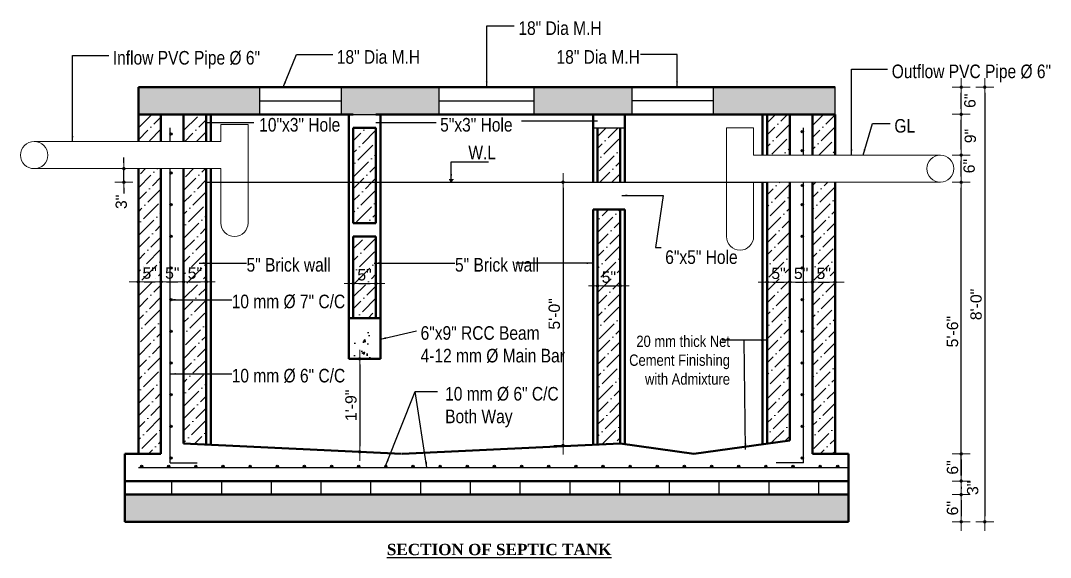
# Model space of a CAD drawing. Header units: inches. Extents: x -4010 to 92088, y -38563 to -1318.
# Drawn here: x 53048.3 to 53276, y -26136.2 to -26017.7 of the extents above; entities that cross this region are included whole.
import ezdxf

# ---------------------------------------------------------------- set-up
doc = ezdxf.new("R2010")
doc.units = ezdxf.units.IN
doc.header["$MEASUREMENT"] = 0
doc.header["$PDMODE"] = 99
for name, color, linetype, lineweight in [('1-DIM', 33, 'Continuous', 5), ('1-FOUNDATION DIM', 31, 'Continuous', 5), ('Column', 2, 'Continuous', 50), ('concrete out line', 3, 'Continuous', 30), ('Hatch-06', 8, 'Continuous', 5), ('Pipe', 172, 'Continuous', 0)]:
    doc.layers.add(name, color=color, linetype=linetype, lineweight=lineweight)
for name, color, linetype in [('dia', 4, 'Continuous'), ('Hatch', 3, 'Continuous'), ('Rod', 1, 'Continuous'), ('TEX', 7, 'Continuous')]:
    doc.layers.add(name, color=color, linetype=linetype)
doc.styles.add('ARIAL', font='arial.ttf')
doc.styles.get("Standard").update_dxf_attribs({"font": 'ARIALN.TTF'})
doc.dimstyles.new('3-8', dxfattribs={"dimscale": 1.25, "dimtxt": 6, "dimasz": 2, "dimexe": 0.18, "dimexo": 6, "dimgap": 0, "dimtad": 0, "dimdec": 0, "dimzin": 3, "dimdsep": 46, "dimlunit": 3, "dimtxsty": 'ARIAL', "dimblk": 'DD', "dimcen": 1, "dimse1": 1, "dimse2": 1, "dimclrd": 256, "dimclrt": 256, "dimadec": 0, "dimazin": 0, "dimtfac": 0.5, "dimtdec": 0, "dimtmove": 2, "dimatfit": 0, "dimfxl": 0.18, "dimtvp": 0.75, "dimfrac": 1, "dimtolj": 1, "dimtzin": 0, "dimarcsym": 0})
pattern_1 = [(45, (55473.2512, -25424.37), (0.9943689, 3.6460193), [4.6875, -0.9375, 0, -0.9375])]

# ---------------------------------------------------------------- blocks, each defined once
blk = doc.blocks.new('DD')
for p, q in [((-1.6, 0), (1.6, 0)), ((0, 1.6), (0, -1.6))]:
    blk.add_line(p, q)
at = {"const_width": 0.3}
blk.add_lwpolyline([(-0.15, 0, 1), (0.15, 0, 1)], format="xyb", close=True, dxfattribs=at)
blk = doc.blocks.new('*D935')
at = {"layer": '1-DIM', "lineweight": -2}
blk.add_line((53256.25, -26118.11), (53256.25, -26054.61), dxfattribs=at)
at = {"layer": 'Defpoints', "color": 0}
for p in [(53250.74, -26053.36), (53256.25, -26053.36), (53227.09, -26119.36)]:
    blk.add_point(p, dxfattribs=at)
at = {"layer": '1-DIM', "lineweight": -2, "xscale": 1.25, "yscale": 1.25, "zscale": 1.25}
for p, rotation in [((53256.25, -26053.36), 90), ((53256.25, -26119.36), 270)]:
    blk.add_blockref('DD', p, dxfattribs=dict(at, rotation=rotation))
at = {"layer": '1-DIM', "insert": (53254.34, -26086.36), "char_height": 2.5, "attachment_point": 5, "rotation": 90, "style": 'ARIAL'}
blk.add_mtext('\\A1;5\'-6"', dxfattribs=at)
blk = doc.blocks.new('*D936')
at = {"layer": '1-DIM', "lineweight": -2}
blk.add_line((53256.25, -26046.11), (53256.25, -26039.61), dxfattribs=at)
at = {"layer": 'Defpoints', "color": 0}
for p in [(53244.66, -26038.36), (53256.25, -26038.36), (53250.74, -26047.36)]:
    blk.add_point(p, dxfattribs=at)
at = {"layer": '1-DIM', "lineweight": -2, "xscale": 1.25, "yscale": 1.25, "zscale": 1.25}
for p, rotation in [((53256.25, -26038.36), 90), ((53256.25, -26047.36), 270)]:
    blk.add_blockref('DD', p, dxfattribs=dict(at, rotation=rotation))
at = {"layer": '1-DIM', "insert": (53258.28, -26043.15), "char_height": 2.5, "attachment_point": 5, "rotation": 90, "style": 'ARIAL'}
blk.add_mtext('\\A1;9"', dxfattribs=at)
blk = doc.blocks.new('*D937')
at = {"layer": '1-DIM', "lineweight": -2}
blk.add_line((53256.26, -26037.11), (53256.26, -26033.61), dxfattribs=at)
at = {"layer": 'Defpoints', "color": 0}
for p in [(53244.84, -26032.36), (53256.26, -26032.36), (53244.66, -26038.36)]:
    blk.add_point(p, dxfattribs=at)
at = {"layer": '1-DIM', "lineweight": -2, "xscale": 1.25, "yscale": 1.25, "zscale": 1.25}
for p, rotation in [((53256.26, -26032.36), 90), ((53256.26, -26038.36), 270)]:
    blk.add_blockref('DD', p, dxfattribs=dict(at, rotation=rotation))
at = {"layer": '1-DIM', "insert": (53258.19, -26035.36), "char_height": 2.5, "attachment_point": 5, "rotation": 90, "style": 'ARIAL'}
blk.add_mtext('\\A1;6"', dxfattribs=at)
blk = doc.blocks.new('*D938')
at = {"layer": '1-DIM', "lineweight": -2}
blk.add_line((53261.47, -26033.61), (53261.47, -26127.11), dxfattribs=at)
at = {"layer": 'Defpoints', "color": 0}
for p in [(53245.15, -26032.36), (53227.09, -26128.36), (53261.47, -26128.36)]:
    blk.add_point(p, dxfattribs=at)
at = {"layer": '1-DIM', "lineweight": -2, "xscale": 1.25, "yscale": 1.25, "zscale": 1.25}
for p, rotation in [((53261.47, -26032.36), 90), ((53261.47, -26128.36), 270)]:
    blk.add_blockref('DD', p, dxfattribs=dict(at, rotation=rotation))
at = {"layer": '1-DIM', "insert": (53259.55, -26080.36), "char_height": 2.5, "attachment_point": 5, "rotation": 90, "style": 'ARIAL'}
blk.add_mtext('\\A1;8\'-0"', dxfattribs=at)
blk = doc.blocks.new('*D939')
at = {"layer": '1-DIM', "lineweight": -2}
blk.add_line((53168.24, -26054.61), (53168.24, -26110.27), dxfattribs=at)
at = {"layer": 'Defpoints', "color": 0}
for p in [(53165.14, -26053.36), (53168.24, -26111.52), (53171.51, -26111.52)]:
    blk.add_point(p, dxfattribs=at)
at = {"layer": '1-DIM', "lineweight": -2, "xscale": 1.25, "yscale": 1.25, "zscale": 1.25}
for p, rotation in [((53168.24, -26053.36), 90), ((53168.24, -26111.52), 270)]:
    blk.add_blockref('DD', p, dxfattribs=dict(at, rotation=rotation))
at = {"layer": '1-DIM', "insert": (53166.32, -26082.44), "char_height": 2.5, "attachment_point": 5, "rotation": 90, "style": 'ARIAL'}
blk.add_mtext('\\A1;5\'-0"', dxfattribs=at)
blk = doc.blocks.new('*D940')
at = {"layer": '1-DIM', "lineweight": -2}
blk.add_line((53256.25, -26052.11), (53256.25, -26048.61), dxfattribs=at)
at = {"layer": 'Defpoints', "color": 0}
for p in [(53256.25, -26047.36), (53256.25, -26047.36), (53256.25, -26053.36)]:
    blk.add_point(p, dxfattribs=at)
at = {"layer": '1-DIM', "lineweight": -2, "xscale": 1.25, "yscale": 1.25, "zscale": 1.25}
for p, rotation in [((53256.25, -26047.36), 90), ((53256.25, -26053.36), 270)]:
    blk.add_blockref('DD', p, dxfattribs=dict(at, rotation=rotation))
at = {"layer": '1-DIM', "insert": (53258.02, -26049.8), "char_height": 2.5, "attachment_point": 5, "rotation": 90, "style": 'ARIAL'}
blk.add_mtext('\\A1;6"', dxfattribs=at)
blk = doc.blocks.new('*D957')
at = {"layer": '1-DIM', "lineweight": -2}
for p, q in [((53071.18, -26049.11), (53071.18, -26047.86)), ((53071.18, -26053.36), (53071.18, -26050.36)), ((53071.18, -26054.61), (53071.18, -26055.86))]:
    blk.add_line(p, q, dxfattribs=at)
at = {"layer": 'Defpoints', "color": 0}
for p in [(53071.18, -26050.36), (53074.12, -26050.36), (53074.37, -26053.36)]:
    blk.add_point(p, dxfattribs=at)
at = {"layer": '1-DIM', "lineweight": -2, "xscale": 1.25, "yscale": 1.25, "zscale": 1.25}
for p, rotation in [((53071.18, -26050.36), 270), ((53071.18, -26053.36), 90)]:
    blk.add_blockref('DD', p, dxfattribs=dict(at, rotation=rotation))
at = {"layer": '1-DIM', "insert": (53070.6, -26057.7), "char_height": 2.5, "attachment_point": 5, "rotation": 90, "style": 'ARIAL'}
blk.add_mtext('\\A1;3"', dxfattribs=at)
blk = doc.blocks.new('*D941')
at = {"layer": '1-DIM', "lineweight": -2}
blk.add_line((53256.25, -26114.61), (53256.25, -26118.11), dxfattribs=at)
at = {"layer": 'Defpoints', "color": 0}
for p in [(53227.09, -26113.36), (53227.09, -26119.36), (53256.25, -26119.36)]:
    blk.add_point(p, dxfattribs=at)
at = {"layer": '1-DIM', "lineweight": -2, "xscale": 1.25, "yscale": 1.25, "zscale": 1.25}
for p, rotation in [((53256.25, -26113.36), 90), ((53256.25, -26119.36), 270)]:
    blk.add_blockref('DD', p, dxfattribs=dict(at, rotation=rotation))
at = {"layer": '1-DIM', "insert": (53254.34, -26116.36), "char_height": 2.5, "attachment_point": 5, "rotation": 90, "style": 'ARIAL'}
blk.add_mtext('\\A1;6"', dxfattribs=at)
blk = doc.blocks.new('*D942')
at = {"layer": '1-DIM', "lineweight": -2}
blk.add_line((53256.25, -26120.61), (53256.25, -26121.11), dxfattribs=at)
at = {"layer": 'Defpoints', "color": 0}
for p in [(53227.09, -26119.36), (53227.09, -26122.36), (53256.25, -26122.36)]:
    blk.add_point(p, dxfattribs=at)
at = {"layer": '1-DIM', "lineweight": -2, "xscale": 1.25, "yscale": 1.25, "zscale": 1.25}
for p, rotation in [((53256.25, -26119.36), 90), ((53256.25, -26122.36), 270)]:
    blk.add_blockref('DD', p, dxfattribs=dict(at, rotation=rotation))
at = {"layer": '1-DIM', "insert": (53258.8, -26120.86), "char_height": 2.5, "attachment_point": 5, "rotation": 90, "style": 'ARIAL'}
blk.add_mtext('\\A1;3"', dxfattribs=at)
blk = doc.blocks.new('*D943')
at = {"layer": '1-DIM', "lineweight": -2}
blk.add_line((53256.25, -26123.61), (53256.25, -26127.11), dxfattribs=at)
at = {"layer": 'Defpoints', "color": 0}
for p in [(53227.09, -26122.36), (53227.09, -26128.36), (53256.25, -26128.36)]:
    blk.add_point(p, dxfattribs=at)
at = {"layer": '1-DIM', "lineweight": -2, "xscale": 1.25, "yscale": 1.25, "zscale": 1.25}
for p, rotation in [((53256.25, -26122.36), 90), ((53256.25, -26128.36), 270)]:
    blk.add_blockref('DD', p, dxfattribs=dict(at, rotation=rotation))
at = {"layer": '1-DIM', "insert": (53254.34, -26125.36), "char_height": 2.5, "attachment_point": 5, "rotation": 90, "style": 'ARIAL'}
blk.add_mtext('\\A1;6"', dxfattribs=at)
blk = doc.blocks.new('*D958')
at = {"layer": '1-DIM', "lineweight": -2}
blk.add_line((53075.62, -26075.35), (53078.12, -26075.35), dxfattribs=at)
at = {"layer": 'Defpoints', "color": 0}
for p in [(53074.37, -26075.85), (53079.37, -26075.35), (53079.37, -26075.63)]:
    blk.add_point(p, dxfattribs=at)
at = {"layer": '1-DIM', "lineweight": -2, "xscale": 1.25, "yscale": 1.25, "zscale": 1.25, "rotation": 180}
blk.add_blockref('DD', (53074.37, -26075.35), dxfattribs=at)
at = {"layer": '1-DIM', "lineweight": -2, "xscale": 1.25, "yscale": 1.25, "zscale": 1.25}
blk.add_blockref('DD', (53079.37, -26075.35), dxfattribs=at)
at = {"layer": '1-DIM', "insert": (53076.87, -26073.44), "char_height": 2.5, "attachment_point": 5, "style": 'ARIAL'}
blk.add_mtext('\\A1;5"', dxfattribs=at)
blk = doc.blocks.new('*D959')
at = {"layer": '1-DIM', "lineweight": -2}
blk.add_line((53080.62, -26075.35), (53083.12, -26075.35), dxfattribs=at)
at = {"layer": 'Defpoints', "color": 0}
for p in [(53079.37, -26075.63), (53084.37, -26075.35), (53084.37, -26075.35)]:
    blk.add_point(p, dxfattribs=at)
at = {"layer": '1-DIM', "lineweight": -2, "xscale": 1.25, "yscale": 1.25, "zscale": 1.25, "rotation": 180}
blk.add_blockref('DD', (53079.37, -26075.35), dxfattribs=at)
at = {"layer": '1-DIM', "lineweight": -2, "xscale": 1.25, "yscale": 1.25, "zscale": 1.25}
blk.add_blockref('DD', (53084.37, -26075.35), dxfattribs=at)
at = {"layer": '1-DIM', "insert": (53081.87, -26073.44), "char_height": 2.5, "attachment_point": 5, "style": 'ARIAL'}
blk.add_mtext('\\A1;5"', dxfattribs=at)
blk = doc.blocks.new('*D944')
at = {"layer": '1-DIM', "lineweight": -2}
blk.add_line((53085.62, -26075.35), (53088.12, -26075.35), dxfattribs=at)
at = {"layer": 'Defpoints', "color": 0}
for p in [(53084.37, -26075.35), (53089.37, -26075.35), (53089.37, -26075.35)]:
    blk.add_point(p, dxfattribs=at)
at = {"layer": '1-DIM', "lineweight": -2, "xscale": 1.25, "yscale": 1.25, "zscale": 1.25, "rotation": 180}
blk.add_blockref('DD', (53084.37, -26075.35), dxfattribs=at)
at = {"layer": '1-DIM', "lineweight": -2, "xscale": 1.25, "yscale": 1.25, "zscale": 1.25}
blk.add_blockref('DD', (53089.37, -26075.35), dxfattribs=at)
at = {"layer": '1-DIM', "insert": (53086.87, -26073.44), "char_height": 2.5, "attachment_point": 5, "style": 'ARIAL'}
blk.add_mtext('\\A1;5"', dxfattribs=at)
blk = doc.blocks.new('*D945')
at = {"layer": '1-DIM', "lineweight": -2}
blk.add_line((53214.62, -26075.41), (53217.12, -26075.41), dxfattribs=at)
at = {"layer": 'Defpoints', "color": 0}
for p in [(53213.37, -26075.91), (53218.37, -26075.41), (53218.37, -26075.69)]:
    blk.add_point(p, dxfattribs=at)
at = {"layer": '1-DIM', "lineweight": -2, "xscale": 1.25, "yscale": 1.25, "zscale": 1.25, "rotation": 180}
blk.add_blockref('DD', (53213.37, -26075.41), dxfattribs=at)
at = {"layer": '1-DIM', "lineweight": -2, "xscale": 1.25, "yscale": 1.25, "zscale": 1.25}
blk.add_blockref('DD', (53218.37, -26075.41), dxfattribs=at)
at = {"layer": '1-DIM', "insert": (53215.87, -26073.5), "char_height": 2.5, "attachment_point": 5, "style": 'ARIAL'}
blk.add_mtext('\\A1;5"', dxfattribs=at)
blk = doc.blocks.new('*D946')
at = {"layer": '1-DIM', "lineweight": -2}
blk.add_line((53219.62, -26075.41), (53222.12, -26075.41), dxfattribs=at)
at = {"layer": 'Defpoints', "color": 0}
for p in [(53218.37, -26075.69), (53223.37, -26075.41), (53223.37, -26075.41)]:
    blk.add_point(p, dxfattribs=at)
at = {"layer": '1-DIM', "lineweight": -2, "xscale": 1.25, "yscale": 1.25, "zscale": 1.25, "rotation": 180}
blk.add_blockref('DD', (53218.37, -26075.41), dxfattribs=at)
at = {"layer": '1-DIM', "lineweight": -2, "xscale": 1.25, "yscale": 1.25, "zscale": 1.25}
blk.add_blockref('DD', (53223.37, -26075.41), dxfattribs=at)
at = {"layer": '1-DIM', "insert": (53220.87, -26073.5), "char_height": 2.5, "attachment_point": 5, "style": 'ARIAL'}
blk.add_mtext('\\A1;5"', dxfattribs=at)
blk = doc.blocks.new('*D947')
at = {"layer": '1-DIM', "lineweight": -2}
blk.add_line((53224.62, -26075.41), (53227.12, -26075.41), dxfattribs=at)
at = {"layer": 'Defpoints', "color": 0}
for p in [(53223.37, -26075.41), (53228.37, -26075.41), (53228.37, -26075.41)]:
    blk.add_point(p, dxfattribs=at)
at = {"layer": '1-DIM', "lineweight": -2, "xscale": 1.25, "yscale": 1.25, "zscale": 1.25, "rotation": 180}
blk.add_blockref('DD', (53223.37, -26075.41), dxfattribs=at)
at = {"layer": '1-DIM', "lineweight": -2, "xscale": 1.25, "yscale": 1.25, "zscale": 1.25}
blk.add_blockref('DD', (53228.37, -26075.41), dxfattribs=at)
at = {"layer": '1-DIM', "insert": (53225.87, -26073.5), "char_height": 2.5, "attachment_point": 5, "style": 'ARIAL'}
blk.add_mtext('\\A1;5"', dxfattribs=at)
blk = doc.blocks.new('*D960')
at = {"layer": '1-DIM', "lineweight": -2}
blk.add_line((53177.12, -26076.25), (53179.62, -26076.25), dxfattribs=at)
at = {"layer": 'Defpoints', "color": 0}
for p in [(53175.87, -26076.43), (53180.87, -26076.25), (53180.87, -26076.37)]:
    blk.add_point(p, dxfattribs=at)
at = {"layer": '1-DIM', "lineweight": -2, "xscale": 1.25, "yscale": 1.25, "zscale": 1.25, "rotation": 180}
blk.add_blockref('DD', (53175.87, -26076.25), dxfattribs=at)
at = {"layer": '1-DIM', "lineweight": -2, "xscale": 1.25, "yscale": 1.25, "zscale": 1.25}
blk.add_blockref('DD', (53180.87, -26076.25), dxfattribs=at)
at = {"layer": '1-DIM', "insert": (53178.37, -26074.34), "char_height": 2.5, "attachment_point": 5, "style": 'ARIAL'}
blk.add_mtext('\\A1;5"', dxfattribs=at)
blk = doc.blocks.new('*D948')
at = {"layer": '1-DIM', "lineweight": -2}
blk.add_line((53123.12, -26075.73), (53125.62, -26075.73), dxfattribs=at)
at = {"layer": 'Defpoints', "color": 0}
for p in [(53121.87, -26075.91), (53126.87, -26075.73), (53126.87, -26075.85)]:
    blk.add_point(p, dxfattribs=at)
at = {"layer": '1-DIM', "lineweight": -2, "xscale": 1.25, "yscale": 1.25, "zscale": 1.25, "rotation": 180}
blk.add_blockref('DD', (53121.87, -26075.73), dxfattribs=at)
at = {"layer": '1-DIM', "lineweight": -2, "xscale": 1.25, "yscale": 1.25, "zscale": 1.25}
blk.add_blockref('DD', (53126.87, -26075.73), dxfattribs=at)
at = {"layer": '1-DIM', "insert": (53124.37, -26073.82), "char_height": 2.5, "attachment_point": 5, "style": 'ARIAL'}
blk.add_mtext('\\A1;5"', dxfattribs=at)
blk = doc.blocks.new('*D961')
at = {"layer": '1-DIM', "lineweight": -2}
blk.add_line((53123.3, -26093.61), (53123.3, -26111.67), dxfattribs=at)
at = {"layer": 'Defpoints', "color": 0}
for p in [(53124.37, -26092.36), (53123.28, -26112.92), (53123.3, -26112.92)]:
    blk.add_point(p, dxfattribs=at)
at = {"layer": '1-DIM', "lineweight": -2, "xscale": 1.25, "yscale": 1.25, "zscale": 1.25}
for p, rotation in [((53123.3, -26092.36), 90), ((53123.3, -26112.92), 270)]:
    blk.add_blockref('DD', p, dxfattribs=dict(at, rotation=rotation))
at = {"layer": '1-DIM', "insert": (53121.38, -26102.64), "char_height": 2.5, "attachment_point": 5, "rotation": 90, "style": 'ARIAL'}
blk.add_mtext('\\A1;1\'-9"', dxfattribs=at)

msp = doc.modelspace()

# ---------------------------------------------------------------- hatches: boundary and pattern name
at = {"layer": 'Hatch'}
h = msp.add_hatch(dxfattribs=at)
h.set_pattern_fill('AR-CONC', color=256, scale=0.75, style=0)
h.set_pattern_definition([(50, (52586.7836, -26780.841), (5.379451, -0.470641), [0.5625, -6.1875]), (355, (52586.7836, -26780.841), (-1.040635, 5.64144), [0.45, -4.95]), (100.4514, (52587.232, -26780.88), (4.33882, 5.170797), [0.47805, -5.258566]), (46.1842, (52586.7836, -26779.341), (8.00431, -1.241393), [0.84375, -9.28125]), (96.6356, (52587.451, -26779.4444), (7.00997, 7.305884), [0.71708, -7.88785]), (351.1842, (52586.784, -26779.341), (7.009965, 7.30589), [0.675, -7.425]), (21, (52587.5336, -26779.716), (4.476803, -3.019642), [0.5625, -6.1875]), (326, (52587.5336, -26779.716), (1.824865, 5.438625), [0.45, -4.95]), (71.4514, (52587.9067, -26779.9676), (6.30167, 2.41898), [0.47805, -5.258566]), (37.5, (52586.7836, -26780.841), (0.091199, 2.496704), [0, -4.89, 0, -5.025, 0, -4.96875]), (7.5, (52586.7836, -26780.841), (1.9730215, 2.958088), [0, -2.865, 0, -4.7775, 0, -1.89375]), (327.5, (52585.1111, -26780.841), (4.0036683, -0.1691615), [0, -1.875, 0, -5.85, 0, -7.7625]), (317.5, (52584.361, -26780.841), (4.373896, 0.750787), [0, -2.4375, 0, -3.885, 0, -5.5125])])
h.paths.add_polyline_path([(53140.869, -26038.362), (53140.869, -26032.362), (53119.242, -26032.362), (53119.242, -26038.362), (53121.869, -26038.362), (53126.869, -26038.362)])
h.paths.add_polyline_path([(53175.869, -26038.362), (53183.496, -26038.362), (53183.496, -26032.362), (53161.869, -26032.362), (53161.869, -26038.362)])
h.paths.add_polyline_path([(53228.369, -26038.362), (53228.369, -26032.362), (53201.496, -26032.362), (53201.496, -26038.362)])
h.paths.add_polyline_path([(53074.369, -26032.362), (53074.369, -26038.362), (53098.615, -26038.362), (53101.242, -26038.362), (53101.242, -26032.362)])
h = msp.add_hatch(dxfattribs=at)
h.set_pattern_fill('AR-CONC', color=256, scale=0.75, style=0)
h.set_pattern_definition([(50, (52586.7836, -26790.841), (5.379451, -0.47064), [0.5625, -6.1875]), (355, (52586.7836, -26790.841), (-1.040635, 5.64144), [0.45, -4.95]), (100.4514, (52587.232, -26790.88), (4.33882, 5.170797), [0.47805, -5.258566]), (46.1842, (52586.7836, -26789.341), (8.00431, -1.241393), [0.84375, -9.28125]), (96.6356, (52587.451, -26789.4444), (7.00997, 7.305884), [0.71708, -7.88785]), (351.1842, (52586.784, -26789.341), (7.009965, 7.30589), [0.675, -7.425]), (21, (52587.5336, -26789.716), (4.476803, -3.019642), [0.5625, -6.1875]), (326, (52587.5336, -26789.716), (1.824865, 5.438625), [0.45, -4.95]), (71.4514, (52587.9067, -26789.9676), (6.30167, 2.41898), [0.47805, -5.258566]), (37.5, (52586.7836, -26790.841), (0.091199, 2.496704), [0, -4.89, 0, -5.025, 0, -4.96875]), (7.5, (52586.7836, -26790.841), (1.9730215, 2.958088), [0, -2.865, 0, -4.7775, 0, -1.89375]), (327.5, (52585.1111, -26790.841), (4.0036683, -0.1691615), [0, -1.875, 0, -5.85, 0, -7.7625]), (317.5, (52584.361, -26790.841), (4.373896, 0.750787), [0, -2.4375, 0, -3.885, 0, -5.5125])])
h.paths.add_polyline_path([(53121.869, -26092.362), (53126.869, -26092.362), (53126.869, -26086.362), (53121.869, -26086.362)])
h = msp.add_hatch(dxfattribs=at)
h.set_pattern_fill('BRICK', color=256, scale=22, style=0)
h.set_pattern_definition([(360, (52586.7836, -26784.841), (1e-15, 5.5), []), (90, (52586.784, -26784.841), (-11, 3e-15), [5.5, -5.5]), (90, (52592.284, -26784.841), (-11, 3e-15), [-5.5, 5.5])])
h.paths.add_polyline_path([(53231.369, -26122.362), (53231.369, -26119.362), (53071.369, -26119.362), (53071.369, -26122.362)])
at = {"layer": 'Hatch-06'}
h = msp.add_hatch(dxfattribs=at)
h.set_pattern_fill('ANSI36', color=256, scale=15, style=0)
h.set_pattern_definition(pattern_1)
h.paths.add_polyline_path([(53074.369, -26044.362), (53079.369, -26044.362), (53079.369, -26038.362), (53074.369, -26038.362)])
h.paths.add_polyline_path([(53089.369, -26044.362), (53089.369, -26038.362), (53084.369, -26038.362), (53084.369, -26044.362)])
h.paths.add_polyline_path([(53084.369, -26111.079), (53089.369, -26111.316), (53089.369, -26050.362), (53084.369, -26050.362)])
h = msp.add_hatch(dxfattribs=at)
h.set_pattern_fill('ANSI36', color=256, scale=15, style=0)
h.set_pattern_definition(pattern_1)
h.paths.add_polyline_path([(53218.369, -26038.362), (53213.369, -26038.362), (53213.369, -26047.362), (53218.369, -26047.362)])
h.paths.add_polyline_path([(53228.369, -26047.362), (53228.369, -26038.362), (53223.369, -26038.362), (53223.369, -26047.362)])
h.paths.add_polyline_path([(53223.369, -26113.362), (53228.369, -26113.362), (53228.369, -26053.362), (53223.369, -26053.362)])
h.paths.add_polyline_path([(53213.369, -26111.079), (53218.369, -26110.376), (53218.369, -26053.362), (53213.369, -26053.362)])
h = msp.add_hatch(dxfattribs=at)
h.set_pattern_fill('ANSI36', color=256, scale=15, style=0)
h.set_pattern_definition(pattern_1)
h.paths.add_polyline_path([(53121.869, -26041.362), (53121.869, -26053.362), (53126.869, -26053.362), (53126.869, -26041.362)])
h = msp.add_hatch(dxfattribs=at)
h.set_pattern_fill('ANSI36', color=256, scale=15, style=0)
h.set_pattern_definition(pattern_1)
h.paths.add_polyline_path([(53175.869, -26053.362), (53180.869, -26053.362), (53180.869, -26041.362), (53175.869, -26041.362)])
h = msp.add_hatch(dxfattribs=at)
h.set_pattern_fill('ANSI36', color=256, scale=15, style=0)
h.set_pattern_definition(pattern_1)
h.paths.add_polyline_path([(53074.369, -26113.362), (53079.369, -26113.362), (53079.369, -26050.362), (53074.369, -26050.362)])
h = msp.add_hatch(dxfattribs=at)
h.set_pattern_fill('ANSI36', color=256, scale=15, style=0)
h.set_pattern_definition(pattern_1)
h.paths.add_polyline_path([(53121.869, -26062.377), (53126.869, -26062.377), (53126.869, -26053.362), (53121.869, -26053.362)])
h.paths.add_polyline_path([(53121.869, -26083.362), (53126.869, -26083.362), (53126.869, -26065.377), (53121.869, -26065.377)])
h = msp.add_hatch(dxfattribs=at)
h.set_pattern_fill('ANSI36', color=256, scale=15, style=0)
h.set_pattern_definition(pattern_1)
h.paths.add_polyline_path([(53175.869, -26111.316), (53180.869, -26111.079), (53180.869, -26059.362), (53175.869, -26059.362)])
h = msp.add_hatch(dxfattribs=at)
h.set_pattern_fill('AR-SAND', color=256, scale=0.5, style=0)
h.set_pattern_definition([(37.5, (55473.2512, -25424.37), (-0.03149668, 0.96341188), [0, -0.76, 0, -0.85, 0, -0.8125]), (7.5, (55473.2512, -25424.37), (0.88488835, 1.411073), [0, -0.41, 0, -0.685, 0, -0.2625]), (327.5, (55472.6362, -25424.37), (1.55707093, 0.00282953), [0, -0.25, 0, -0.9, 0, -1.175]), (317.5, (55472.6362, -25424.37), (1.5030633, 0.4388378), [0, -0.125, 0, -0.59, 0, -0.675])])
h.paths.add_polyline_path([(53231.369, -26128.362), (53231.369, -26122.362), (53071.369, -26122.362), (53071.369, -26128.362)])
at = {"layer": 'Rod'}
for points in [[(53081.863, -26042.704, 0.8997306), (53081.369, -26042.652), (53081.369, -26042.756, 0.8997306)], [(53221.369, -26042.25), (53221.369, -26042.146, 0.8997306), (53220.874, -26042.198, 0.8997306)], [(53221.369, -26046.437), (53221.369, -26046.332, 0.8997306), (53220.874, -26046.385, 0.8997306)], [(53081.863, -26051.291, 0.8997306), (53081.369, -26051.238), (53081.369, -26051.343, 0.8997306)], [(53220.874, -26054.074, -0.8997306), (53221.369, -26054.021), (53221.369, -26054.126, -0.8997306)], [(53081.863, -26058.291, 0.8997306), (53081.369, -26058.238), (53081.369, -26058.343, 0.8997306)], [(53220.874, -26058.291, -0.8997306), (53221.369, -26058.238), (53221.369, -26058.343, -0.8997306)], [(53081.863, -26065.291, 0.8997306), (53081.369, -26065.238), (53081.369, -26065.343, 0.8997306)], [(53220.874, -26065.291, -0.8997306), (53221.369, -26065.238), (53221.369, -26065.343, -0.8997306)], [(53081.863, -26072.291, 0.8997306), (53081.369, -26072.238), (53081.369, -26072.343, 0.8997306)], [(53220.874, -26072.291, -0.8997306), (53221.369, -26072.238), (53221.369, -26072.343, -0.8997306)], [(53081.863, -26079.291, 0.8997306), (53081.369, -26079.238), (53081.369, -26079.343, 0.8997306)], [(53220.874, -26079.291, -0.8997306), (53221.369, -26079.238), (53221.369, -26079.343, -0.8997306)], [(53081.863, -26086.291, 0.8997306), (53081.369, -26086.238), (53081.369, -26086.343, 0.8997306)], [(53220.874, -26086.291, -0.8997306), (53221.369, -26086.238), (53221.369, -26086.343, -0.8997306)], [(53081.863, -26093.291, 0.8997306), (53081.369, -26093.238), (53081.369, -26093.343, 0.8997306)], [(53220.874, -26093.291, -0.8997306), (53221.369, -26093.238), (53221.369, -26093.343, -0.8997306)], [(53081.863, -26100.291, 0.8997306), (53081.369, -26100.238), (53081.369, -26100.343, 0.8997306)], [(53220.874, -26100.291, -0.8997306), (53221.369, -26100.238), (53221.369, -26100.343, -0.8997306)], [(53081.863, -26107.291, 0.8997306), (53081.369, -26107.238), (53081.369, -26107.343, 0.8997306)], [(53220.874, -26107.291, -0.8997306), (53221.369, -26107.238), (53221.369, -26107.343, -0.8997306)], [(53075.33, -26116.112, 0.8997306), (53074.836, -26116.059), (53074.836, -26116.164, 0.8997306)], [(53081.33, -26116.112, 0.8997306), (53080.836, -26116.059), (53080.836, -26116.164, 0.8997306)], [(53081.863, -26114.291, 0.8997306), (53081.369, -26114.238), (53081.369, -26114.343, 0.8997306)], [(53087.33, -26116.112, 0.8997306), (53086.836, -26116.059), (53086.836, -26116.164, 0.8997306)], [(53093.33, -26116.112, 0.8997306), (53092.836, -26116.059), (53092.836, -26116.164, 0.8997306)], [(53099.33, -26116.112, 0.8997306), (53098.836, -26116.059), (53098.836, -26116.164, 0.8997306)], [(53105.33, -26116.112, 0.8997306), (53104.836, -26116.059), (53104.836, -26116.164, 0.8997306)], [(53111.33, -26116.112, 0.8997306), (53110.836, -26116.059), (53110.836, -26116.164, 0.8997306)], [(53117.33, -26116.112, 0.8997306), (53116.836, -26116.059), (53116.836, -26116.164, 0.8997306)], [(53123.33, -26116.112, 0.8997306), (53122.836, -26116.059), (53122.836, -26116.164, 0.8997306)], [(53129.33, -26116.112, 0.8997306), (53128.836, -26116.059), (53128.836, -26116.164, 0.8997306)], [(53135.33, -26116.112, 0.8997306), (53134.836, -26116.059), (53134.836, -26116.164, 0.8997306)], [(53141.33, -26116.112, 0.8997306), (53140.836, -26116.059), (53140.836, -26116.164, 0.8997306)], [(53147.33, -26116.112, 0.8997306), (53146.836, -26116.059), (53146.836, -26116.164, 0.8997306)], [(53153.33, -26116.112, 0.8997306), (53152.836, -26116.059), (53152.836, -26116.164, 0.8997306)], [(53159.33, -26116.112, 0.8997306), (53158.836, -26116.059), (53158.836, -26116.164, 0.8997306)], [(53165.33, -26116.112, 0.8997306), (53164.836, -26116.059), (53164.836, -26116.164, 0.8997306)], [(53171.33, -26116.112, 0.8997306), (53170.836, -26116.059), (53170.836, -26116.164, 0.8997306)], [(53177.328, -26116.112, 0.8997306), (53176.834, -26116.059), (53176.834, -26116.164, 0.8997306)], [(53183.328, -26116.112, 0.8997306), (53182.834, -26116.059), (53182.834, -26116.164, 0.8997306)], [(53189.327, -26116.112, 0.8997306), (53188.832, -26116.059), (53188.832, -26116.164, 0.8997306)], [(53195.327, -26116.112, 0.8997306), (53194.832, -26116.059), (53194.832, -26116.164, 0.8997306)], [(53201.327, -26116.112, 0.8997306), (53200.832, -26116.059), (53200.832, -26116.164, 0.8997306)], [(53207.327, -26116.112, 0.8997306), (53206.832, -26116.059), (53206.832, -26116.164, 0.8997306)], [(53213.327, -26116.112, 0.8997306), (53212.832, -26116.059), (53212.832, -26116.164, 0.8997306)], [(53219.327, -26116.112, 0.8997306), (53218.832, -26116.059), (53218.832, -26116.164, 0.8997306)], [(53220.874, -26114.291, -0.8997306), (53221.369, -26114.238), (53221.369, -26114.343, -0.8997306)], [(53225.327, -26116.112, 0.8997306), (53224.832, -26116.059), (53224.832, -26116.164, 0.8997306)], [(53229.201, -26116.112, 0.8997306), (53228.706, -26116.059), (53228.706, -26116.164, 0.8997306)]]:
    msp.add_hatch(color=256, dxfattribs=at).paths.add_polyline_path(points)

# ---------------------------------------------------------------- linework, layer by layer
at = {"layer": 'Column'}
for p, q in [((53074.369, -26044.362), (53074.369, -26032.362)), ((53074.369, -26032.362), (53228.369, -26032.362)), ((53074.369, -26038.362), (53098.615, -26038.362)), ((53079.369, -26044.362), (53079.369, -26038.362)), ((53084.369, -26044.362), (53084.369, -26038.362)), ((53089.369, -26044.362), (53089.369, -26038.362)), ((53090.369, -26044.362), (53090.369, -26038.362)), ((53121.869, -26038.362), (53098.615, -26038.362)), ((53120.869, -26092.362), (53120.869, -26038.362)), ((53126.869, -26038.362), (53175.869, -26038.362)), ((53127.869, -26092.362), (53127.869, -26038.362)), ((53174.869, -26053.362), (53174.869, -26038.362)), ((53175.869, -26038.362), (53228.369, -26038.362)), ((53181.869, -26053.362), (53181.869, -26038.362)), ((53212.369, -26047.362), (53212.369, -26038.362)), ((53213.369, -26047.362), (53213.369, -26038.362)), ((53218.369, -26047.362), (53218.369, -26038.362)), ((53223.369, -26047.362), (53223.369, -26038.362)), ((53228.369, -26047.362), (53228.369, -26038.362)), ((53121.869, -26062.377), (53121.869, -26041.362)), ((53121.869, -26041.362), (53126.869, -26041.362)), ((53126.869, -26062.377), (53126.869, -26041.362)), ((53175.869, -26053.362), (53175.869, -26041.362)), ((53180.869, -26053.362), (53180.869, -26041.362)), ((53074.369, -26113.362), (53074.369, -26050.362)), ((53079.369, -26113.362), (53079.369, -26050.362)), ((53084.369, -26111.079), (53084.369, -26050.362)), ((53089.369, -26111.316), (53089.369, -26050.362)), ((53090.369, -26111.363), (53090.369, -26050.362)), ((53212.369, -26111.219), (53212.369, -26053.362)), ((53213.369, -26111.079), (53213.369, -26053.362)), ((53218.369, -26110.376), (53218.369, -26053.362)), ((53223.369, -26113.362), (53223.369, -26053.362)), ((53228.369, -26113.362), (53228.369, -26053.362)), ((53174.869, -26111.363), (53174.869, -26059.362)), ((53181.869, -26059.362), (53174.869, -26059.362)), ((53175.869, -26111.316), (53175.869, -26059.362)), ((53180.869, -26111.079), (53180.869, -26059.362)), ((53181.869, -26111.219), (53181.869, -26059.362)), ((53121.869, -26062.377), (53126.869, -26062.377)), ((53121.869, -26083.362), (53121.869, -26065.377)), ((53121.869, -26065.377), (53126.869, -26065.377)), ((53126.869, -26083.362), (53126.869, -26065.377)), ((53127.869, -26083.362), (53120.869, -26083.362)), ((53127.869, -26092.362), (53120.869, -26092.362)), ((53132.572, -26113.361), (53084.369, -26111.079)), ((53132.666, -26113.361), (53180.869, -26111.079)), ((53180.869, -26111.079), (53197.119, -26113.362)), ((53218.369, -26110.376), (53197.119, -26113.362)), ((53071.369, -26113.362), (53079.369, -26113.362)), ((53071.369, -26128.362), (53071.369, -26113.362)), ((53223.369, -26113.362), (53231.369, -26113.362)), ((53231.369, -26113.362), (53231.369, -26128.362)), ((53071.369, -26119.362), (53231.369, -26119.362)), ((53071.369, -26122.362), (53231.369, -26122.362)), ((53071.369, -26128.362), (53231.369, -26128.362))]:
    msp.add_line(p, q, dxfattribs=at)
at = {"layer": 'concrete out line'}
for p, q in [((53101.242, -26038.362), (53101.242, -26032.362)), ((53119.242, -26038.362), (53119.242, -26032.362)), ((53140.869, -26038.362), (53140.869, -26032.362)), ((53161.869, -26038.362), (53161.869, -26032.362)), ((53183.496, -26038.362), (53183.496, -26032.362)), ((53201.496, -26038.362), (53201.496, -26032.362)), ((53228.369, -26038.362), (53228.369, -26032.362)), ((53101.242, -26035.362), (53119.242, -26035.362)), ((53140.869, -26035.362), (53161.869, -26035.362)), ((53201.496, -26035.362), (53183.496, -26035.362)), ((53121.869, -26038.362), (53126.869, -26038.362)), ((53174.869, -26041.362), (53181.869, -26041.362)), ((53218.369, -26044.362), (53218.369, -26041.362)), ((53223.369, -26044.362), (53223.369, -26041.362)), ((53074.369, -26053.362), (53074.369, -26050.362)), ((53074.369, -26053.362), (53074.369, -26053.362)), ((53089.369, -26053.362), (53213.369, -26053.362)), ((53175.869, -26053.362), (53180.869, -26053.362)), ((53228.369, -26053.362), (53228.369, -26053.362))]:
    msp.add_line(p, q, dxfattribs=at)
at = {"layer": 'dia'}
msp.add_line((53143.412, -26053.221), (53143.643, -26053.221), dxfattribs=at)
at = {"layer": 'Pipe'}
for p, q in [((53092.615, -26044.362), (53092.615, -26040.637)), ((53092.615, -26040.637), (53098.615, -26040.637)), ((53098.615, -26040.637), (53098.615, -26062.362)), ((53204.373, -26041.362), (53204.373, -26065.362)), ((53210.373, -26041.362), (53204.373, -26041.362)), ((53210.373, -26047.362), (53210.373, -26041.362)), ((53092.615, -26044.362), (53051.342, -26044.362)), ((53210.373, -26047.362), (53251.646, -26047.362)), ((53092.615, -26050.362), (53051.342, -26050.362)), ((53092.615, -26050.362), (53092.615, -26062.362)), ((53143.048, -26052.783), (53144.008, -26052.783)), ((53143.177, -26052.938), (53143.879, -26052.938)), ((53143.311, -26053.099), (53143.745, -26053.099)), ((53210.373, -26053.362), (53251.646, -26053.362)), ((53210.373, -26053.362), (53210.373, -26065.362))]:
    msp.add_line(p, q, dxfattribs=at)
for centre in [(53051.342, -26047.362), (53251.646, -26050.362)]:
    msp.add_circle(centre, 3, dxfattribs=at)
for centre in [(53095.615, -26062.362), (53207.373, -26065.362)]:
    msp.add_arc(centre, 3, 180, 0, dxfattribs=at)
at = {"layer": 'Rod'}
for p, q in [((53081.369, -26044.362), (53081.369, -26041.362)), ((53221.369, -26047.362), (53221.369, -26041.362)), ((53081.369, -26115.362), (53081.369, -26050.362)), ((53221.369, -26115.362), (53221.369, -26053.362)), ((53081.369, -26115.362), (53087.369, -26115.362)), ((53221.369, -26115.362), (53215.369, -26115.362)), ((53074.369, -26116.362), (53231.369, -26116.362))]:
    msp.add_line(p, q, dxfattribs=at)
for centre in [(53081.613, -26042.704), (53221.124, -26042.198), (53221.124, -26046.385), (53081.613, -26051.291), (53221.124, -26054.074), (53081.613, -26058.291), (53221.124, -26058.291), (53081.613, -26065.291), (53221.124, -26065.291), (53081.613, -26072.291), (53221.124, -26072.291), (53081.613, -26079.291), (53221.124, -26079.291), (53081.613, -26086.291), (53221.124, -26086.291), (53081.613, -26093.291), (53221.124, -26093.291), (53081.613, -26100.291), (53221.124, -26100.291), (53081.613, -26107.291), (53221.124, -26107.291), (53075.08, -26116.112), (53081.08, -26116.112), (53081.613, -26114.291), (53087.08, -26116.112), (53093.08, -26116.112), (53099.08, -26116.112), (53105.08, -26116.112), (53111.08, -26116.112), (53117.08, -26116.112), (53123.08, -26116.112), (53129.08, -26116.112), (53135.08, -26116.112), (53141.08, -26116.112), (53147.08, -26116.112), (53153.08, -26116.112), (53159.08, -26116.112), (53165.08, -26116.112), (53171.08, -26116.112), (53177.078, -26116.112), (53183.078, -26116.112), (53189.077, -26116.112), (53195.077, -26116.112), (53201.077, -26116.112), (53207.077, -26116.112), (53213.077, -26116.112), (53219.077, -26116.112), (53221.124, -26114.291), (53225.077, -26116.112), (53228.951, -26116.112)]:
    msp.add_circle(centre, 0.25, dxfattribs=at)

# ---------------------------------------------------------------- texts
at = {"layer": 'TEX'}
for s, insert, char_height, attachment_point in [('18" Dia M.H', (53158.373, -26017.818), 3, 1), ('Inflow PVC Pipe %%C 6"', (53068.721, -26024.367), 3, 1), ('18" Dia M.H', (53118.24, -26024.179), 3, 1), ('18" Dia M.H', (53166.808, -26024.179), 3, 1), ('Outflow PVC Pipe %%C 6"', (53240.9, -26027.367), 3, 1), ('10"x3" Hole', (53101.083, -26039.164), 3, 1), ('5"x3" Hole', (53141.083, -26039.164), 3, 1), ('GL', (53241.48, -26039.401), 3, 1), ('W.L', (53147.315, -26045.298), 3, 1), ('6"x5" Hole', (53190.836, -26068.404), 3, 1), ('5" Brick wall', (53098.283, -26070.098), 3, 1), ('5" Brick wall', (53144.362, -26070.098), 3, 1), ('10 mm %%C 7" C/C', (53095.003, -26078.191), 3, 1), ('6"x9" RCC Beam\\P4-12 mm %%C Main Bar', (53136.76, -26085.155), 3, 1), ('20 mm thick Net \\PCement Finishing \\Pwith Admixture', (53205.142, -26087.243), 2.5, 3), ('10 mm %%C 6" C/C', (53095.003, -26094.578), 3, 1), ('10 mm %%C 6" C/C\\PBoth Way', (53142.186, -26098.583), 3, 1)]:
    msp.add_mtext(s, dxfattribs=dict(at, insert=insert, char_height=char_height, attachment_point=attachment_point))
at = {"layer": 'TEX', "insert": (53129.312, -26133.225), "char_height": 2.5, "width": 81.96997, "attachment_point": 1}
msp.add_mtext('\\pt22.5;{\\fTimes New Roman|b1|i0|c0|p18;\\LSECTION OF SEPTIC TANK}', dxfattribs=at)

# ---------------------------------------------------------------- dimensions: what is measured, and where the dimension line sits
at = {"layer": '1-DIM'}
for base, p1, p2, angle, picture, middle in [((53261.468, -26128.362), (53245.154, -26032.362), (53227.087, -26128.362), 90, '*D938', (53259.553, -26080.362)), ((53256.251, -26053.362), (53227.087, -26119.362), (53250.744, -26053.362), 90, '*D935', (53254.336, -26086.362)), ((53123.299, -26112.921), (53124.369, -26092.362), (53123.285, -26112.921), 270, '*D961', (53121.385, -26102.641)), ((53256.251, -26119.362), (53227.087, -26113.362), (53227.087, -26119.362), 90, '*D941', (53254.336, -26116.362)), ((53256.251, -26128.362), (53227.087, -26122.362), (53227.087, -26128.362), 90, '*D943', (53254.336, -26125.362))]:
    dim = msp.add_linear_dim(base=base, p1=p1, p2=p2, angle=angle, dimstyle='3-8', override={"dimtxt": 2, "dimasz": 1}, dxfattribs=at)
    dim.commit()
    dim.dimension.update_dxf_attribs({"geometry": picture, "text_midpoint": middle})
for base, p1, p2, picture, middle in [((53256.26, -26032.362), (53244.656, -26038.362), (53244.842, -26032.362), '*D937', (53258.194, -26035.362)), ((53256.251, -26038.362), (53250.744, -26047.362), (53244.656, -26038.362), '*D936', (53258.278, -26043.146)), ((53256.251, -26047.362), (53256.251, -26053.362), (53256.251, -26047.362), '*D940', (53258.017, -26049.804)), ((53071.176, -26050.362), (53074.369, -26053.362), (53074.119, -26050.362), '*D957', (53070.6, -26057.7)), ((53256.251, -26122.362), (53227.087, -26119.362), (53227.087, -26122.362), '*D942', (53258.795, -26120.862))]:
    dim = msp.add_linear_dim(base=base, p1=p1, p2=p2, angle=90, dimstyle='3-8', override={"dimtxt": 2, "dimasz": 1}, dxfattribs=at)
    dim.commit()
    dim.dimension.update_dxf_attribs({"geometry": picture, "text_midpoint": middle, "dimtype": 160})
dim = msp.add_linear_dim(base=(53168.236, -26111.522), p1=(53165.141, -26053.362), p2=(53171.508, -26111.522), angle=90, text='5\'-0"', dimstyle='3-8', override={"dimtxt": 2, "dimasz": 1}, dxfattribs=at)
dim.commit()
dim.dimension.update_dxf_attribs({"geometry": '*D939', "text_midpoint": (53166.322, -26082.442)})
for base, p1, p2, picture, middle in [((53079.369, -26075.345), (53074.369, -26075.847), (53079.369, -26075.628), '*D958', (53076.869, -26073.438)), ((53084.369, -26075.345), (53079.369, -26075.628), (53084.369, -26075.345), '*D959', (53081.869, -26073.438)), ((53089.369, -26075.345), (53084.369, -26075.345), (53089.369, -26075.345), '*D944', (53086.869, -26073.438)), ((53126.869, -26075.727), (53121.869, -26075.91), (53126.869, -26075.849), '*D948', (53124.369, -26073.82)), ((53180.869, -26076.247), (53175.869, -26076.43), (53180.869, -26076.369), '*D960', (53178.369, -26074.34)), ((53218.369, -26075.407), (53213.369, -26075.909), (53218.369, -26075.69), '*D945', (53215.869, -26073.5)), ((53223.369, -26075.407), (53218.369, -26075.69), (53223.369, -26075.407), '*D946', (53220.869, -26073.5)), ((53228.369, -26075.407), (53223.369, -26075.407), (53228.369, -26075.407), '*D947', (53225.869, -26073.5))]:
    dim = msp.add_linear_dim(base=base, p1=p1, p2=p2, dimstyle='3-8', override={"dimtxt": 2, "dimasz": 1}, dxfattribs=at)
    dim.commit()
    dim.dimension.update_dxf_attribs({"geometry": picture, "text_midpoint": middle})

# ---------------------------------------------------------------- leaders
for points in [[(53151.369, -26032.362), (53151.369, -26018.818), (53157.473, -26018.818)], [(53059.807, -26044.362), (53059.818, -26025.367), (53067.821, -26025.367)], [(53106.379, -26032.362), (53109.3, -26025.179), (53117.34, -26025.179)], [(53193.437, -26032.362), (53193.437, -26025.179), (53185.398, -26025.179)], [(53231.996, -26047.362), (53231.996, -26028.367), (53240, -26028.367)], [(53089.369, -26040.164), (53099.898, -26040.164)], [(53126.869, -26040.164), (53140.183, -26040.164)], [(53175.869, -26039.853), (53159.099, -26039.853)], [(53234.566, -26047.362), (53236.635, -26040.401), (53240.58, -26040.401)], [(53143.525, -26052.774), (53143.525, -26048.824), (53151.738, -26048.824)], [(53174.739, -26071.22), (53157.807, -26071.224)], [(53208.561, -26112.362), (53208.297, -26088.243), (53203.383, -26088.243)], [(53213.218, -26088.278), (53208.297, -26088.243)], [(53129.079, -26115.862), (53135.574, -26099.583)], [(53138.134, -26116.362), (53135.574, -26099.583), (53140.487, -26099.583)]]:
    msp.add_leader(points, dimstyle='3-8', override={"dimtxt": 2, "dimasz": 1}, dxfattribs=at)
at = {"layer": '1-DIM', "annotation_type": 0, "has_hookline": 1, "hookline_direction": 0}
for points, text_width in [([(53087.778, -26071.22), (53098.283, -26071.224)], 18.211), ([(53126.51, -26071.22), (53144.362, -26071.224)], 18.211), ([(53081.369, -26079.313), (53095.003, -26079.317)], 24.583), ([(53081.369, -26095.7), (53095.003, -26095.705)], 16.389)]:
    msp.add_leader(points, dimstyle='3-8', override={"dimtxt": 2, "dimasz": 1}, dxfattribs=dict(at, text_width=text_width))
at = {"layer": '1-FOUNDATION DIM'}
for points in [[(53181.243, -26056.269), (53190.386, -26056.269), (53188.686, -26067.77), (53189.936, -26067.77)], [(53127.869, -26088.049), (53135.86, -26086.155)]]:
    msp.add_leader(points, dimstyle='3-8', override={"dimtxt": 3, "dimasz": 1}, dxfattribs=at)

doc.saveas('drawing.dxf')
